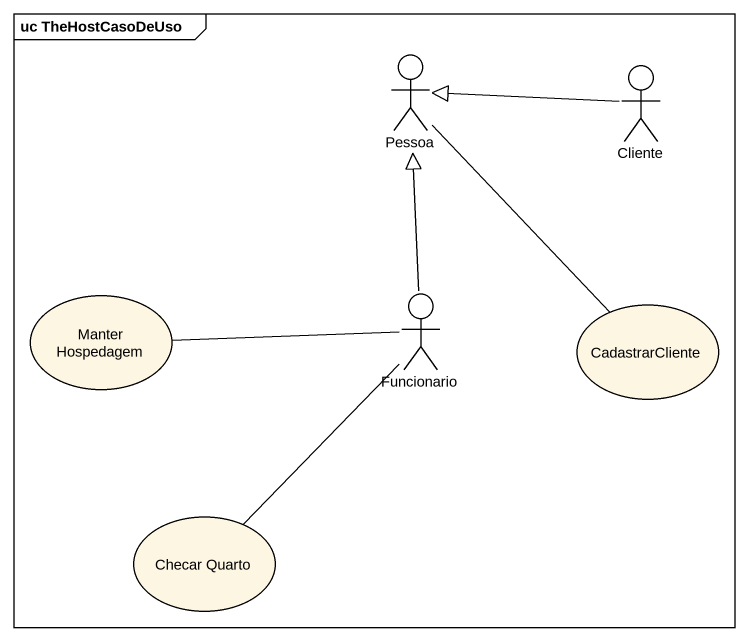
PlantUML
@startuml
mainframe uc TheHostCasoDeUso
actor Pessoa
actor Cliente
usecase "Manter Hospedagem" as Manter_Hospedagem
actor Funcionario
usecase CadastrarCliente
usecase "Checar Quarto" as Checar_Quarto
Pessoa -- CadastrarCliente
Cliente -left-|> Pessoa
Manter_Hospedagem -right- Funcionario
Funcionario -up-|> Pessoa
Funcionario -- Checar_Quarto
@enduml
